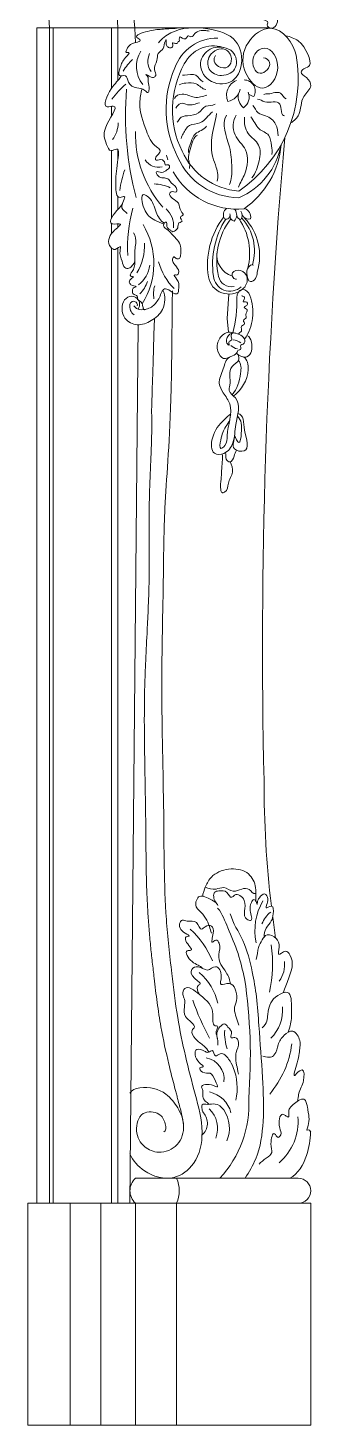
# Model space of a CAD drawing. Header units: millimetres. Extents: x 1778 to 4162, y -1209 to 580.
# Drawn here: x 3291 to 3464, y -1209 to -357 of the extents above; entities that cross this region are included whole.
import ezdxf

# ---------------------------------------------------------------- set-up
doc = ezdxf.new("R2010")
doc.units = ezdxf.units.MM
doc.layers.add('ceco.net 173', color=7, linetype='Continuous')

msp = doc.modelspace()

# ---------------------------------------------------------------- linework, layer by layer
at = {"layer": 'ceco.net 173', "lineweight": 5}
for p, q in [((3296.47, -357.43), (3438.32, -357.43)), ((3296.47, -357.43), (3296.47, -1073.65)), ((3304.09, -357.43), (3304.09, -1073.65)), ((3306.27, -357.43), (3306.27, -1073.65)), ((3341.8, -357.43), (3341.8, -394.33)), ((3345.83, -357.43), (3345.83, -389.37)), ((3341.8, -405.21), (3341.8, -411.37)), ((3341.8, -432.19), (3341.8, -473.61)), ((3345.83, -431.77), (3345.83, -437.64)), ((3345.83, -460.3), (3345.83, -467.85)), ((3341.8, -476.48), (3341.8, -482.85)), ((3345.83, -476.84), (3345.83, -478.83)), ((3341.8, -491.44), (3341.8, -1073.65)), ((3345.83, -491.45), (3345.83, -1073.65)), ((3413.38, -519.58), (3412.2, -534.57)), ((3412.2, -534.57), (3413.06, -542.89)), ((3358.03, -538.31), (3353.13, -1073.65)), ((3455.51, -1058.39), (3356.4, -1058.39)), ((3463.14, -1073.65), (3291.02, -1073.65)), ((3291.02, -1073.65), (3291.02, -1208.78)), ((3316.72, -1208.78), (3316.72, -1073.65)), ((3335.38, -1208.78), (3335.38, -1073.65)), ((3356.4, -1073.65), (3356.4, -1208.78)), ((3381.47, -1073.65), (3381.47, -1208.78)), ((3463.14, -1208.78), (3463.14, -1073.65)), ((3463.14, -1208.78), (3291.02, -1208.78))]:
    msp.add_line(p, q, dxfattribs=at)
for centre, radius, start, end in [((3019.17, -375.21), 327.14, 3.11528, 25.42475), ((3013.17, -377.37), 343.39, 1.82345, 25.31823), ((3058.04, -370.18), 246.39, 2.9672, 14.47812), ((3405.84, -390.57), 26.85, 88.34189, 160.90589), ((3444.85, -381.67), 19.62, 56.77949, 80.87737), ((3374.16, -380.92), 17.13, 147.00041, 219.54704), ((3374.95, -377.7), 10.93, 154.49359, 214.92971), ((3403.94, -388.21), 19.82, 72.76937, 153.57906), ((3372.88, -388.48), 82.64, 304.21458, 10.01974), ((3373.33, -397.68), 28, 131.56391, 150.04326), ((3437.34, -407.12), 62.26, 155.99154, 207.95961), ((3436.31, -407.23), 57.33, 150.94953, 206.10663), ((3421.41, -398.32), 9.48, 111.47259, 204.47246), ((3422.73, -395.8), 6.68, 328.8184, 91.47997), ((3402.33, -448.06), 76.54, 132.55161, 141.8071), ((3550.86, -410.53), 200.44, 175.49374, 194.52622), ((3411.15, -393.2), 9.19, 280.18456, 349.76873), ((3427.66, -399.31), 8.61, 168.69991, 231.41346), ((3417.97, -399.7), 7.67, 304.20997, 23.5835), ((3434.07, -384.39), 15.9, 236.85263, 249.2688), ((3329.16, -415.15), 16.81, 322.07777, 359.3132), ((3425.1, -421.75), 68.67, 178.91855, 220.93259), ((6991.27, -734.42), 3557.45, 174.99838, 181.31365), ((3422.55, -415.63), 41.31, 204.05195, 265.54987), ((3402.34, -420.86), 43.49, 293.02414, 349.76872), ((3392.17, -424.09), 53.15, 304.92872, 355.15664), ((3370.5, -433.01), 9.37, 210.02189, 284.21179), ((3418.42, -423.19), 44.68, 195.32724, 199.09642), ((3419.65, -420.29), 40.59, 203.2428, 269.5766), ((3395.68, -461.51), 48.95, 158.84769, 174.13984), ((3418.42, -423.19), 44.68, 209.34301, 275.36686), ((3367.18, -477.04), 24.55, 64.77723, 88.41146), ((3439.42, -491.08), 87.81, 164.22809, 183.28766), ((3366.09, -477.79), 13.57, 354.2451, 48.25878), ((3414.78, -471.18), 4.76, 126.81665, 212.18362), ((3413.03, -471.39), 5.08, 312.67139, 39.60872), ((3421.46, -472.48), 5.2, 346.81486, 74.19587), ((3448.66, -501.91), 48.36, 142.63978, 188.61362), ((3454.57, -501.37), 51.15, 147.5157, 188.16315), ((3446.98, -499.06), 41.08, 142.12584, 193.73027), ((3411.69, -471.57), 2.35, 246.35815, 20.65761), ((3417.14, -472.06), 3.14, 170.9658, 257.81982), ((3421.11, -471.16), 3.07, 190.79726, 261.00053), ((3388.87, -494.67), 37.12, 345.7757, 34.18137), ((3417.1, -471.6), 4.39, 323.77763, 34.67969), ((3400.11, -493.09), 28.85, 342.47726, 43.2458), ((3425.14, -469.86), 4.05, 205.44304, 289.86967), ((3398.51, -496.3), 33.57, 342.8365, 43.35136), ((3321.31, -501.03), 46.35, 327.99334, 30.85103), ((3330.46, -490.21), 31.51, 328.64477, 2.87011), ((3419.14, -496.03), 13.11, 169.27128, 253.87615), ((3346.37, -499.31), 19.02, 309.28534, 351.72294), ((3407.52, -489.4), 38.49, 195.98321, 224.33998), ((3413.38, -506.84), 12.75, 190.49003, 309.8056), ((3414.04, -507.68), 10.14, 185.38451, 312.02064), ((3415.03, -507.04), 8.16, 192.54151, 280.34786), ((3347.2, -506.6), 17.41, 312.82979, 342.36654), ((3384.34, -519.44), 16.89, 163.07606, 190.34011), ((3423.19, -521.36), 5.01, 109.15234, 183.95505), ((3420.53, -522.55), 6.01, 20.92175, 80.32934), ((3359.31, -527.13), 6.36, 169.80671, 234.31872), ((3355.33, -526.29), 2.3, 345.49167, 172.74544), ((3337.82, -523.35), 80.39, 345.63925, 1.17516), ((3398.98, -530.68), 29.04, 325.44175, 20.71214), ((3419.82, -545.58), 7.52, 225.00881, 259.96499), ((3415.16, -556.61), 9.07, 53.48159, 84.97261), ((4079.59, -817.04), 644.84, 179.90563, 186.72434), ((3466.08, -907.66), 36.91, 150.3758, 191.22295), ((3450.07, -910.14), 17.92, 128.91537, 157.70838), ((4079.59, -817.04), 644.84, 187.3212, 188.46819), ((3351.59, -948.03), 56.35, 23.14211, 47.3021), ((3352.08, -927.23), 87.8, 348.2736, 7.21352), ((3431.1, -928.41), 16.19, 322.5614, 7.8219), ((3373.86, -958.68), 33.4, 11.96036, 50.00823), ((3100.42, -984.12), 325.99, 355.49486, 8.36236), ((3520.12, -907.18), 135.58, 198.35462, 209.05472), ((3421.09, -955.66), 24.97, 315.6762, 3.78061), ((3413.21, -971), 7.23, 137.63749, 201.1692), ((3443.21, -969.9), 32.47, 176.85079, 197.40454), ((3392.14, -968.59), 60.05, 320.05216, 352.47603), ((3397.23, -998.04), 13.21, 353.21263, 79.64005), ((3397.46, -1023.05), 17.76, 14.99706, 77.05248), ((3359.11, -1013.27), 66.39, 317.18873, 3.06397), ((3466.92, -1029), 21.19, 119.33702, 140.8611), ((3390.87, -1024.87), 9.42, 310.64954, 42.50229), ((3389.95, -1028.08), 16.52, 339.33737, 46.7604), ((3393.47, -1027.94), 20.19, 337.69517, 33.72919), ((3422.28, -1023.81), 33.17, 310.79775, 4.92591), ((3445.86, -1022.25), 16.29, 336.07039, 13.69185), ((3460.86, -1028.88), 0.126, 145.75621, 303.3684), ((3461.52, -1030.51), 1.63, 7.90246, 111.45112), ((3363.59, -1066.02), 10.48, 133.27679, 226.72321), ((3364.58, -1066.02), 18.53, 335.68621, 24.31379), ((3455.51, -1066.02), 7.63, 270, 90)]:
    msp.add_arc(centre, radius, start, end, dxfattribs=at)
for points, knots in [([(3436.36, -285.16), (3435.32, -285.73), (3431.32, -287.7), (3431.11, -293.77), (3433.87, -298.69), (3428, -300.86), (3432.16, -303.01), (3430.94, -307.77), (3423.42, -310.46), (3427.86, -314.08), (3431.89, -313.77), (3423.21, -317.66), (3424.11, -322.31), (3424.31, -326.54), (3427.71, -327.31), (3423.64, -330.88), (3430.85, -331.91), (3424.46, -336.17), (3431.66, -337.1), (3429.36, -341.71), (3432.77, -344.49), (3430.98, -348.15), (3432.2, -352.46), (3438.12, -352.94), (3436.16, -356.15), (3439.26, -358.52), (3442.77, -355.82), (3443.62, -349.23), (3437.5, -343.19), (3434.89, -335.5), (3434.66, -330.8), (3434.82, -329.09)], [109.698321, 109.698321, 109.698321, 109.698321, 112.994176, 121.175899, 122.663954, 126.994983, 129.302624, 131.248719, 138.916901, 142.019861, 143.051588, 148.107767, 153.827836, 156.694739, 158.154219, 160.763169, 164.272078, 167.393091, 171.320252, 174.252421, 177.944133, 180.809899, 184.137441, 188.902689, 190.013442, 192.704645, 196.036923, 200.004723, 209.511743, 217.34284, 221.983617, 221.983617, 221.983617, 221.983617]), ([(3381.95, -357.64), (3378.45, -357.74), (3371.46, -358.32), (3365.96, -358.68), (3354.32, -362.22), (3361.84, -365.69), (3353.73, -366.56), (3352.04, -368.87), (3349.84, -372.86), (3353.87, -371.87), (3348.36, -377.26), (3347.96, -379.78), (3345.04, -387.76), (3351.47, -385.42), (3351.71, -391.72), (3356.99, -394.49), (3361.35, -394.08), (3364.23, -397.77), (3365.15, -393.5), (3363.85, -390.75), (3364.66, -387.34), (3361.51, -384.8), (3365.45, -387.46), (3367.48, -387.71), (3369.84, -386.05), (3366.57, -381.94), (3370.13, -377.88), (3369.47, -372.6), (3374.42, -370.12), (3373.78, -366.71), (3375.48, -363.75), (3374.75, -367.53), (3376, -369.06), (3378.26, -369.98), (3379.51, -368.21), (3378.7, -366.21), (3380.69, -366.9), (3382.25, -367.05), (3382.26, -365.76), (3383.41, -365.55), (3382.91, -364.2), (3383.73, -362.25), (3385.27, -364.38), (3387.58, -364.17), (3388.19, -361.67), (3390.8, -363.68), (3392.38, -360.9), (3394.89, -359.11), (3398.18, -358.85), (3400.46, -359.25), (3401.43, -359.32)], [19.69051, 19.69051, 19.69051, 19.69051, 27.069253, 35.008358, 41.806593, 44.124231, 49.315405, 52.53127, 55.104231, 56.404162, 59.617661, 66.001626, 70.460567, 73.712208, 77.58534, 83.175032, 87.937427, 89.951877, 91.903363, 96.039242, 99.331296, 100.556395, 103.947039, 105.143559, 106.767999, 110.208051, 115.486651, 119.350183, 123.255845, 127.716943, 128.348224, 130.731966, 132.625798, 134.412282, 136.214188, 137.194349, 138.822858, 139.911549, 140.87982, 141.364203, 142.559766, 143.867818, 145.520988, 147.482876, 148.955511, 150.637136, 153.496222, 155.510652, 159.256913, 161.902942, 161.902942, 161.902942, 161.902942]), ([(3455.6, -365.25), (3460.32, -369.23), (3465.4, -381.27), (3459.74, -381.39), (3455.91, -384.83), (3461.44, -387.6), (3464.75, -393.59), (3456.53, -399.7), (3457.86, -409.37), (3453.14, -413.97), (3451.06, -415.26)], [8.100511, 8.100511, 8.100511, 8.100511, 19.558835, 24.074651, 26.656434, 30.948, 36.166809, 43.105908, 53.516444, 59.828827, 59.828827, 59.828827, 59.828827]), ([(3394.25, -422.84), (3391.72, -423.54), (3390.3, -431), (3388.01, -436.52), (3389.9, -440.47), (3389.28, -442.46), (3389.35, -443.18)], [1.068097, 1.068097, 1.068097, 1.068097, 9.306079, 14.744961, 18.175829, 20.167842, 20.167842, 20.167842, 20.167842]), ([(3373.15, -517.18), (3374.22, -518.86), (3374.57, -523.13), (3373.1, -530.37), (3366.55, -536.11), (3357.79, -539.58), (3349.66, -535.63), (3347.83, -528.79), (3348.98, -523.04), (3354.19, -519.9), (3358.83, -522.82), (3359.22, -526.51), (3358.42, -528.21), (3358.01, -528.77)], [0, 0, 0, 0, 5.41282, 10.901396, 19.758226, 27.755693, 35.436814, 40.865127, 46.024871, 50.421254, 55.12627, 58.060869, 59.879907, 59.879907, 59.879907, 59.879907]), ([(3353.13, -1043.53), (3354.87, -1047.7), (3362.29, -1055.93), (3379.19, -1060.94), (3394.66, -1049.01), (3398.72, -1028.76), (3390.57, -999.26), (3382.57, -967.41), (3378.34, -931.58), (3373.67, -890.13), (3374.07, -831.93), (3371.75, -761.91), (3373.52, -700.08), (3373.85, -645.33), (3377.85, -606.31), (3378.57, -558.31), (3378.97, -517.54)], [0, 0, 0, 0, 12.302374, 28.958229, 42.379097, 60.356725, 81.723639, 125.329935, 149.926918, 180.003286, 239.054616, 308.387013, 370.992636, 407.902449, 457.696849, 477.347883, 477.347883, 477.347883, 477.347883]), ([(3385.75, -1026.13), (3385.5, -1023.88), (3385.06, -1021.54), (3383.94, -1016.54), (3383.23, -1013.89), (3382.25, -1010.21), (3382, -1009.28), (3381.51, -1007.44), (3381.26, -1006.52), (3380.53, -1003.75), (3380.05, -1001.9), (3378.61, -996.35), (3377.68, -992.63), (3375, -981.4), (3373.36, -973.84), (3371.55, -963.7), (3371.14, -961.2), (3370.37, -956.22), (3370.02, -953.74), (3369.02, -946.32), (3368.43, -941.41), (3367.68, -934.89), (3367.49, -933.25), (3367.11, -929.95), (3366.92, -928.29), (3366.36, -923.32), (3366, -920), (3365.32, -913.25), (3365, -909.84), (3364.43, -902.94), (3364.18, -899.46), (3363.77, -892.51), (3363.6, -889.05), (3363.19, -878.68), (3363.04, -871.79), (3362.86, -859.26), (3362.81, -853.6), (3362.73, -844.62), (3362.71, -841.28), (3362.64, -835.37), (3362.61, -832.78), (3362.53, -827.59), (3362.48, -825), (3362.35, -817.21), (3362.25, -812), (3361.97, -796.34), (3361.83, -785.85), (3361.88, -771.51), (3361.92, -767.71), (3362.05, -760.75), (3362.13, -757.6), (3362.34, -751.33), (3362.46, -748.2), (3362.86, -738.84), (3363.18, -732.63), (3363.73, -721.65), (3363.97, -716.86), (3364.34, -708.35), (3364.49, -704.61), (3364.69, -697.92), (3364.77, -694.96), (3364.84, -690.09), (3364.86, -688.18), (3364.88, -684.35), (3364.89, -682.43), (3364.87, -676.64), (3364.84, -672.75), (3364.8, -665.47), (3364.78, -662.08), (3364.78, -656.31), (3364.79, -653.94), (3364.83, -649.81), (3364.86, -648.06), (3364.93, -644.58), (3364.98, -642.84), (3365.13, -637.64), (3365.25, -634.18), (3365.52, -627.42), (3365.65, -624.12), (3365.9, -618.34), (3366, -615.87), (3366.19, -610.97), (3366.27, -608.54), (3366.44, -601.31), (3366.46, -596.58), (3366.26, -591.51), (3366.24, -591.08), (3368.01, -534.45)], [65.256943, 65.256943, 65.256943, 65.256943, 72.851381, 72.851381, 80.695151, 80.695151, 83.262959, 83.262959, 85.830767, 85.830767, 90.966384, 90.966384, 101.237617, 101.237617, 121.780083, 121.780083, 128.429326, 128.429326, 135.078569, 135.078569, 148.377056, 148.377056, 152.88519, 152.88519, 157.393324, 157.393324, 166.409592, 166.409592, 175.594803, 175.594803, 184.862225, 184.862225, 194.129647, 194.129647, 212.664491, 212.664491, 228.017582, 228.017582, 237.139016, 237.139016, 244.237578, 244.237578, 251.33614, 251.33614, 265.533264, 265.533264, 293.927511, 293.927511, 304.167703, 304.167703, 312.605766, 312.605766, 321.043829, 321.043829, 337.919955, 337.919955, 351.051603, 351.051603, 361.375728, 361.375728, 369.603984, 369.603984, 374.923419, 374.923419, 380.242855, 380.242855, 390.881726, 390.881726, 400.056196, 400.056196, 406.422296, 406.422296, 411.087041, 411.087041, 415.751786, 415.751786, 425.081276, 425.081276, 434.073082, 434.073082, 440.836792, 440.836792, 447.600502, 447.600502, 461.127923, 461.127923, 462.376275, 462.376275, 462.376275, 462.376275]), ([(3415.7, -543.29), (3414.64, -542.82), (3411.1, -542.62), (3406.53, -547.2), (3405.59, -553.83), (3409.81, -560.37), (3414.86, -557.39), (3418.43, -556.01), (3418.64, -553.55), (3421.44, -553.89), (3419.69, -550.34), (3422.87, -550.31), (3423.48, -547), (3421.92, -545.87), (3421.49, -545.19)], [0.041093, 0.041093, 0.041093, 0.041093, 2.924462, 8.924209, 15.530384, 20.53344, 25.724711, 29.11175, 29.995888, 31.526324, 34.029084, 35.418637, 38.19273, 40.390442, 40.390442, 40.390442, 40.390442]), ([(3413.49, -550.53), (3413.41, -550.64), (3413.04, -550.92), (3411.69, -548.97), (3411.88, -546.68), (3413.32, -544.37), (3414.71, -543.57), (3415.49, -543.3), (3415.7, -543.29)], [1.812154, 1.812154, 1.812154, 1.812154, 2.299177, 3.79618, 6.243417, 8.875367, 10.572822, 10.846045, 10.846045, 10.846045, 10.846045]), ([(3418.05, -555.67), (3419.13, -556.37), (3420.54, -560.64), (3411.97, -564.16), (3414.98, -572.38), (3412.7, -579.48), (3421.9, -584.8), (3416.68, -597.84), (3417.11, -609.37), (3411.95, -617.41), (3402.13, -617.58), (3402.78, -604.71), (3408.46, -597.76), (3413.17, -593.72), (3414.53, -592.64)], [0, 0, 0, 0, 3.508392, 9.059559, 19.485999, 22.482185, 27.825313, 42.567853, 52.726735, 60.520348, 65.702213, 74.086329, 86.357814, 91.117223, 91.117223, 91.117223, 91.117223]), ([(3413.77, -558.07), (3411.38, -559.29), (3410.24, -565.87), (3406.12, -573.1), (3410.07, -580.42), (3417.24, -589.45), (3411.59, -601.56), (3412.53, -611.02), (3407.28, -615.19), (3408.62, -606), (3410.58, -601.64), (3413.01, -597.88), (3413.86, -596.58)], [0, 0, 0, 0, 7.303845, 15.749688, 21.372135, 28.474258, 46.153604, 51.784317, 54.483919, 59.0346, 67.074962, 71.23376, 71.23376, 71.23376, 71.23376]), ([(3419.12, -560.09), (3420.95, -562.03), (3420.85, -569.26), (3418.43, -577.66), (3415.29, -580.96)], [0, 0, 0, 0, 7.297806, 18.265515, 18.265515, 18.265515, 18.265515]), ([(3429.69, -889.32), (3429.68, -885.51), (3430.15, -880.22), (3425.92, -871.48), (3414.97, -868.7), (3403.56, -872.58), (3399.55, -879.25), (3398.21, -882.96), (3397.47, -885.64), (3397.48, -886.5)], [0, 0, 0, 0, 5.675029, 14.176216, 23.910346, 33.474358, 40.060821, 44.790907, 45.064603, 45.064603, 45.064603, 45.064603]), ([(3434.74, -911.5), (3434.69, -909.62), (3435.49, -905.81), (3439.55, -901.89), (3440.36, -897.77), (3440.82, -890.54), (3435.47, -894.7), (3436.63, -890.9), (3437.71, -888.65), (3435.22, -883.61), (3431.77, -887.5), (3430.65, -889.31), (3430.61, -892.56), (3430.19, -889.52), (3428.35, -887.96), (3426.42, -891.56), (3425.72, -894.87), (3428.5, -902.39), (3420.22, -899.24), (3426.62, -890.38), (3417.81, -883.8), (3414.6, -888.57), (3412.26, -882.7), (3408.13, -883.25), (3404.12, -883.62), (3403.93, -887.16), (3404.72, -889.88), (3406.39, -891.36), (3406.52, -892.19)], [1.369574, 1.369574, 1.369574, 1.369574, 6.432438, 11.399557, 15.497957, 19.855811, 22.855671, 24.194491, 27.807163, 31.083886, 34.645321, 37.560458, 38.712629, 40.528215, 42.158396, 44.26627, 48.813005, 54.27022, 56.389775, 66.978549, 73.11588, 75.02836, 78.83738, 83.46144, 85.90386, 88.328641, 91.503474, 93.80588, 93.80588, 93.80588, 93.80588]), ([(3422.94, -936.71), (3421.65, -931.53), (3419.32, -920.81), (3412.94, -907.01), (3409.4, -897.24), (3406.5, -893.78)], [114.12988, 114.12988, 114.12988, 114.12988, 128.257606, 143.560364, 155.867696, 155.867696, 155.867696, 155.867696]), ([(3397.37, -930.52), (3395.85, -928.46), (3391.3, -928.43), (3385.24, -919.4), (3392.87, -919.78), (3386.94, -915.4), (3386.63, -911), (3391.64, -911), (3381.61, -907.98), (3383.84, -899.88), (3388.9, -902.51), (3394.18, -900.45), (3396.01, -908.42), (3398.99, -904.24), (3403.72, -904.01), (3404.32, -908.89), (3401.88, -916.53), (3405.57, -912.26), (3408.69, -916.3), (3406.56, -922.46), (3408.09, -928.3), (3411.89, -932.7), (3414.23, -937.8), (3414.23, -940.07)], [0, 0, 0, 0, 6.970188, 13.462593, 15.468809, 21.440694, 23.589156, 25.10951, 30.956682, 36.13094, 38.97771, 44.155957, 48.82801, 51.196594, 54.861719, 58.854906, 63.898602, 66.044776, 68.62017, 74.091707, 79.943688, 85.343188, 91.55242, 91.55242, 91.55242, 91.55242]), ([(3395.49, -946.48), (3395.12, -945.93), (3394.07, -944.13), (3393.69, -941.19), (3397.21, -939.7), (3391.07, -936.61), (3389.23, -930.97), (3395.54, -928.31), (3399.96, -933.39), (3406.03, -927.13), (3409.93, -934.46), (3406.91, -941.98), (3416.22, -937.2), (3419.3, -949.8), (3415.91, -953.77), (3417, -958.26), (3419.5, -965.09)], [5.528702, 5.528702, 5.528702, 5.528702, 7.236204, 10.769488, 11.644455, 16.180375, 21.312377, 25.157353, 30.632452, 35.485049, 41.819895, 46.147593, 50.504301, 58.572578, 65.243791, 72.462652, 72.462652, 72.462652, 72.462652]), ([(3401.11, -981.55), (3400.5, -980.05), (3397.64, -977.06), (3393.25, -974.39), (3389.59, -969.1), (3394.49, -964.93), (3385.39, -961.06), (3386.19, -954.36), (3386.87, -949.69), (3384.72, -946.24), (3387.08, -939.59), (3398.02, -948.57), (3405.08, -954.26), (3402.96, -964.71), (3405.08, -965.42)], [0, 0, 0, 0, 4.412162, 10.545525, 15.56017, 17.360652, 25.261381, 30.412705, 34.934497, 37.65837, 41.063225, 49.92123, 63.201339, 69.564554, 69.564554, 69.564554, 69.564554]), ([(3449.45, -969.43), (3449.96, -967.72), (3451.61, -962.95), (3451.41, -955.68), (3451.56, -942.94), (3439.76, -948.04), (3437.14, -954.05), (3436.6, -964.09), (3433.64, -966.78)], [1.123939, 1.123939, 1.123939, 1.123939, 5.932651, 14.523436, 23.647358, 29.251813, 41.169095, 46.262114, 46.262114, 46.262114, 46.262114]), ([(3407.86, -966.12), (3408.86, -965.4), (3410.37, -963.22), (3413.21, -966.9), (3415.76, -969.01), (3413.8, -973.73), (3418, -971.68), (3420.15, -976.99), (3417.68, -980.54), (3417.47, -985.68), (3417.72, -988.45), (3418.8, -992.49), (3419.15, -995.04)], [73.274256, 73.274256, 73.274256, 73.274256, 76.226188, 78.966607, 83.109192, 85.487536, 87.653252, 91.058722, 96.804517, 99.182859, 104.785427, 108.66724, 108.66724, 108.66724, 108.66724]), ([(3455.29, -1011.29), (3455.38, -1010), (3456.18, -1003.8), (3459.09, -1001.43), (3459.51, -990.46), (3455.15, -993.79), (3451.87, -997.8), (3455.99, -985.6), (3456.4, -979.64), (3457.07, -974.4), (3453, -966.65), (3445.99, -971.72), (3442.92, -976.47), (3442.5, -982.45), (3438.58, -985.38), (3434, -983.97)], [56.114804, 56.114804, 56.114804, 56.114804, 58.680611, 66.825151, 72.715752, 76.245193, 77.901201, 84.955984, 93.524817, 97.638373, 103.551344, 108.286577, 114.549175, 120.256548, 123.081105, 123.081105, 123.081105, 123.081105]), ([(3406.27, -973.04), (3406.35, -973.23), (3406.82, -974.53), (3406.35, -976.07), (3406.65, -977.25)], [8.289721, 8.289721, 8.289721, 8.289721, 8.845519, 12.163229, 12.163229, 12.163229, 12.163229]), ([(3397.81, -1018.51), (3397.36, -1017.82), (3396.9, -1016.32), (3396.6, -1012.75), (3401.13, -1013.73), (3405.53, -1012.33), (3408.81, -1014.83), (3410.26, -1016.73)], [0, 0, 0, 0, 2.24018, 4.593548, 7.433805, 11.712763, 17.506098, 17.506098, 17.506098, 17.506098]), ([(3461.68, -1018.39), (3461.59, -1018.07), (3461.37, -1016.15), (3461.11, -1013.95), (3459.43, -1009.17), (3456.54, -1010.53)], [43.680181, 43.680181, 43.680181, 43.680181, 44.53376, 46.872598, 48.694841, 48.694841, 48.694841, 48.694841]), ([(3450.45, -1058.39), (3455.54, -1055.75), (3461.36, -1045.58), (3462.91, -1034.87), (3463.1, -1030.1)], [0, 0, 0, 0, 15.644847, 28.712567, 28.712567, 28.712567, 28.712567])]:
    msp.add_open_spline(points, degree=3, knots=knots, dxfattribs=at)
for points, start_tangent, end_tangent in [([(3405.26, -374.21), (3404.45, -377.74), (3407.02, -380.94), (3412.79, -381.1), (3414.87, -376.14), (3411.03, -370.53), (3401.76, -374.39), (3401.41, -382.54), (3408.94, -386.38), (3417.44, -381.42), (3415.64, -372.05), (3410.28, -369.36), (3401.87, -370.4), (3396.12, -378.67), (3401.15, -389.09), (3414.37, -390.29), (3420.66, -381.25), (3417.46, -365.5), (3400.61, -358), (3377.98, -360.47), (3370.58, -366.46)], (-0.625899, -0.779904), (-0.603231, -0.797566)), ([(3454.26, -374.1), (3438.92, -357.59), (3425.19, -366.2), (3423.52, -384.67), (3433.92, -394.09), (3443.06, -381.92), (3435.1, -369.75), (3428.13, -375.84), (3432.35, -385.06), (3438.15, -378.58), (3434.32, -375.64)], (-0.170297, 0.985393), (-0.999476, -0.032369)), ([(3347.74, -386.59), (3341.69, -394.48), (3339.33, -405.48), (3342.87, -405.09), (3338.15, -418.44), (3338.91, -428.45), (3341.69, -432.19), (3344.84, -431.21), (3345.62, -439.07), (3344.45, -453.46), (3347.2, -460.73), (3349.56, -460.14), (3348.24, -466.99), (3351.5, -470.46)], (-0.463615, -0.886037), (0.601359, -0.798979)), ([(3399.25, -394.99), (3393.48, -391.58), (3387.13, -390.99), (3383.13, -392.17)], (-0.989062, 0.147501), (-0.837474, -0.546478)), ([(3397.72, -390.29), (3393.25, -386.29), (3386.42, -386.17), (3385.13, -386.29)], (-0.941633, 0.33664), (-0.959914, -0.280295)), ([(3360.45, -394.52), (3359.11, -403.16), (3363.12, -420.09), (3369.37, -429.94), (3371.45, -432.02), (3370.56, -434.25), (3368.92, -436.18), (3368.63, -437.81), (3371.9, -437.66), (3374.42, -440.04), (3374.57, -440.93), (3376.5, -440.78), (3377.1, -442.56), (3375.61, -443.9), (3372.49, -445.53), (3369.22, -445.09), (3370.26, -447.61), (3376.2, -449.39), (3378.29, -451.77), (3381.7, -455.92), (3381.41, -457.26), (3378.14, -457.26), (3377.39, -458.15), (3382.6, -464.28), (3384.24, -469.18), (3385.43, -471.41), (3383.79, -472.75), (3384.83, -475.27), (3382.7, -476.79)], (-0.226077, -0.974109), (0.119207, -0.992869)), ([(3400.01, -398.38), (3392.28, -399.65), (3384.98, -397.75), (3380.32, -400.52)], (-0.955298, -0.295643), (-0.170943, -0.985281)), ([(3448.22, -400.64), (3444.69, -397.23), (3437.16, -397.59), (3434.69, -397.94)], (-0.958115, 0.286383), (-0.871427, -0.490525)), ([(3395.42, -402.98), (3388.17, -404.23), (3384, -403.4), (3381.09, -406.23)], (-0.968385, -0.249459), (-0.611759, -0.791044)), ([(3404.98, -403.9), (3399.26, -405.17), (3394.92, -409.09), (3388.15, -410.89), (3383.38, -412.68), (3381.8, -414.8)], (-0.839772, -0.54294), (-0.938056, -0.346483)), ([(3403.43, -408.63), (3395.74, -415.29), (3389.41, -416.83), (3385.48, -421.95), (3384.34, -424.75)], (-0.829084, -0.559124), (-0.133729, -0.991018)), ([(3443.4, -423.17), (3441.8, -416.12), (3435.71, -411), (3431.11, -409.18), (3427.91, -404.59)], (-0.167793, 0.985822), (-0.752841, 0.658203)), ([(3430.85, -400.83), (3435.21, -402.51), (3444.27, -403.85), (3447.29, -410.89)], (0.999989, 0.004774), (0.970512, 0.241052)), ([(3405.82, -409.52), (3402.91, -424.37), (3403.6, -436.16), (3405.65, -442.47), (3406.16, -450.84)], (-0.141533, -0.989934), (-0.319451, -0.947603)), ([(3411.91, -410.66), (3413.67, -429.93), (3415.12, -442.57), (3413.68, -452.93)], (-0.566843, -0.823826), (-0.433025, -0.901382)), ([(3417.83, -410.54), (3417.12, -422.57), (3423.49, -431.76), (3423.01, -446.26), (3419.18, -454.47)], (-0.553288, -0.83299), (-0.341395, -0.93992)), ([(3422.88, -411.88), (3425.17, -421.77), (3431.41, -428.77), (3431.72, -438.36), (3427.37, -448.82)], (-0.135319, -0.990802), (-0.595297, -0.803505)), ([(3426.73, -411.53), (3431.75, -418.9), (3437.52, -422.85), (3439.23, -429.25), (3439.55, -434.49)], (0.644468, -0.764631), (-0.228436, -0.973559)), ([(3399.81, -417.27), (3392.83, -422.06), (3390.31, -426.77), (3388.71, -433.24)], (-0.531726, -0.846916), (0.041603, -0.999134)), ([(3374.05, -476.4), (3369.02, -469.64), (3364.4, -460.58), (3361.54, -458.99), (3361.7, -467.42), (3368.22, -474.57), (3373.74, -476.96)], (-0.858559, 0.512715), (0.926785, -0.375593)), ([(3356.16, -499.51), (3354.51, -502.24), (3352.49, -503.84), (3350.05, -503.48), (3348.28, -499.64), (3347.08, -493.09), (3347.33, -490.69), (3344.09, -492.35), (3341.43, -491.02), (3343.01, -481.39), (3347.33, -476.91), (3342.26, -476.75), (3345.92, -467.76), (3348.53, -464.67)], (-0.320891, -0.947116), (0.447284, 0.894392)), ([(3355.53, -526.7), (3357.18, -528.3), (3363.84, -528.61), (3369.16, -524.73), (3372.6, -518.18), (3373.6, -516.74), (3376.15, -516.74), (3378.71, -518.52), (3380.48, -519.4), (3381.59, -519.51), (3382.81, -515.74), (3381.7, -510.64), (3380.04, -507.98), (3381.92, -507.87), (3382.7, -506.87), (3381.48, -502.99), (3379.15, -497.67), (3379.74, -496.95), (3381.15, -497.87), (3383.2, -497.87), (3383.96, -496.03), (3382.68, -487.64), (3379.63, -484.18), (3375.2, -479.76), (3373.54, -477.69), (3375.2, -475.75), (3375.55, -476.46), (3375.48, -477.8), (3376.42, -479.74), (3377.89, -480.78), (3379.2, -481.59), (3381.24, -480.48), (3382.18, -479.19), (3382.27, -478.25), (3382.7, -476.79)], (0.703424, -0.710771), (-0.039961, 0.999201)), ([(3357.56, -522.42), (3357.12, -520.55), (3355.15, -519.53), (3354.59, -517.68), (3354.98, -516.04), (3356.89, -514.98), (3356.11, -514.69), (3353.74, -513.91), (3352.73, -512.39), (3354.25, -510), (3355.26, -509.22), (3353.61, -508.59), (3354.41, -505.88), (3355.65, -503.27), (3356.15, -499.62), (3356.15, -492.92), (3356.61, -488.79), (3355.3, -482.37)], (0.503325, 0.864097), (-0.58728, 0.809384)), ([(3430.59, -506.2), (3429.49, -510.07), (3426.53, -512.02), (3424.29, -506.76), (3426.03, -502.43), (3428.41, -501.93)], (-0.106685, -0.994293), (0.882828, -0.469696)), ([(3421.54, -516.63), (3423.33, -514.82), (3424.48, -509.79), (3420.4, -505.19), (3415.58, -506.65), (3416, -509.58), (3417.99, -510.53)], (0.84882, 0.528682), (0.952205, 0.30546)), ([(3357.56, -522.42), (3358.29, -523.31), (3360.39, -525.09), (3360.94, -527.24), (3361.92, -529.11), (3362.53, -528.99)], (-0.063736, -0.997967), (0.908823, 0.417182)), ([(3421.26, -520.5), (3422.68, -521.24), (3422.61, -522.8), (3422.01, -524.21), (3424.17, -524.55), (3424.71, -525.83), (3422.68, -527.79), (3424.44, -529.07), (3423.56, -532.1), (3423.9, -533.99), (3422.14, -535.88), (3422.95, -537.63), (3421.06, -539.25), (3420.93, -542.22), (3419.13, -544.02)], (0.355918, -0.934517), (-0.389746, -0.920922)), ([(3413.49, -550.53), (3413.35, -549.88), (3413.82, -548.26), (3415.13, -547.58), (3414.74, -545.67), (3415.71, -543.29), (3417.52, -543.52), (3421.49, -545.19)], (-0.211805, 0.977312), (0.795089, -0.606493)), ([(3418.05, -555.67), (3424.37, -557.79), (3427.15, -548.91), (3424.37, -544.78)], (0.677406, -0.735609), (-0.927665, 0.373414)), ([(3422.28, -557.91), (3425.14, -565.63), (3416.23, -581.81)], (0.853557, -0.520999), (-0.738221, -0.674559)), ([(3416.77, -605.67), (3416.68, -613.88), (3422.68, -615.11), (3422.95, -602.58), (3418.87, -592.37)], (0.020714, -0.999785), (-0.985272, 0.170994)), ([(3416.77, -605.67), (3419.41, -610.07), (3420.91, -604.49), (3418.56, -593.95)], (0.303932, -0.952694), (-0.72607, 0.687621)), ([(3409.28, -617.04), (3409.28, -621.87), (3408.57, -632.37), (3408.44, -638.82), (3409.25, -640.44)], (0.221401, -0.975183), (0.986871, -0.161511)), ([(3411.19, -616.29), (3411.67, -620.26), (3413.96, -621.87), (3416.51, -618.38), (3417.94, -614.77)], (0.523437, -0.852064), (0.470886, 0.882194)), ([(3414.11, -621.86), (3415.57, -628.06), (3413.01, -634.92), (3410.73, -640.3), (3409.25, -640.44)], (0.478072, -0.87832), (-0.443725, 0.896163)), ([(3429.63, -884.9), (3425.62, -882.42), (3421.2, -882.17), (3416.01, -883.44), (3410.19, -881.29), (3405.51, -882.17), (3398.94, -881.1)], (-0.919211, -0.393766), (-0.912365, 0.409378)), ([(3405.6, -890.57), (3398.79, -886.86), (3395.49, -886.6), (3393.63, -889.03), (3393.37, -892.93), (3395.47, -895.39), (3401.51, -904.96), (3402.68, -909.05)], (-0.838219, 0.545334), (0.271814, -0.96235)), ([(3423.24, -1058.39), (3429.7, -1046.49), (3434.17, -1023.72), (3433.81, -997.03), (3431.62, -965.32), (3430.11, -947.9), (3427.55, -932.69), (3421.87, -913.56), (3414.15, -897.19)], (0.529148, 0.84853), (-0.26742, 0.96358)), ([(3446.46, -945.36), (3449.65, -936.88), (3450.49, -922.19), (3447.77, -920.04), (3443.75, -922.12), (3444.01, -917.58), (3442.06, -912.26), (3436.61, -910.05), (3433.62, -913.12), (3431.42, -917.67), (3430.01, -925.09)], (0.340119, 0.940382), (-0.305465, -0.952203)), ([(3405.08, -965.42), (3406.39, -965.76), (3405.94, -968.01), (3405.6, -969.63), (3405.98, -971)], (0.9935, -0.113834), (0.784365, -0.620299)), ([(3401.15, -1013.34), (3398.94, -1011.36), (3397.48, -1008.54), (3397.43, -1004.69), (3396.75, -1002.92), (3403.94, -1001.87), (3406.33, -1002.62), (3405.14, -999.18), (3401.85, -994.4), (3397.36, -993.65), (3395.71, -991.11), (3397.66, -990.51), (3395.41, -987.97), (3393.92, -979.85), (3398.41, -980.9), (3400.8, -981.65), (3403.34, -980.6), (3405.14, -983.74), (3408.13, -982.55), (3413.2, -985.72), (3416.03, -990.89), (3417.62, -1010.76)], (-0.561988, 0.827146), (-0.213205, -0.977008)), ([(3373.79, -1030.13), (3374.58, -1025.3), (3370.76, -1019.37), (3361.19, -1018.99), (3357.17, -1029.5), (3362.15, -1039.25), (3370.57, -1042.5), (3381.85, -1037.91), (3385.75, -1026.13), (3382.24, -1015.55), (3374.97, -1007.13), (3359.09, -1003.31), (3353.13, -1006.56)], (0.94461, 0.328195), (-0.44702, -0.894524)), ([(3450.48, -1015.62), (3449.83, -1018.8), (3449.53, -1021.06), (3447.75, -1020.17), (3446.26, -1019.4), (3444.27, -1027.65), (3444.96, -1031.91), (3443.25, -1033.45), (3441.2, -1031.23), (3438.98, -1037.37), (3439.4, -1042.79), (3431.75, -1049.79)], (-0.68298, -0.730437), (-0.603755, -0.79717))]:
    msp.add_spline(points, degree=3, dxfattribs=dict(at, start_tangent=start_tangent, end_tangent=end_tangent))

doc.saveas('drawing.dxf')
